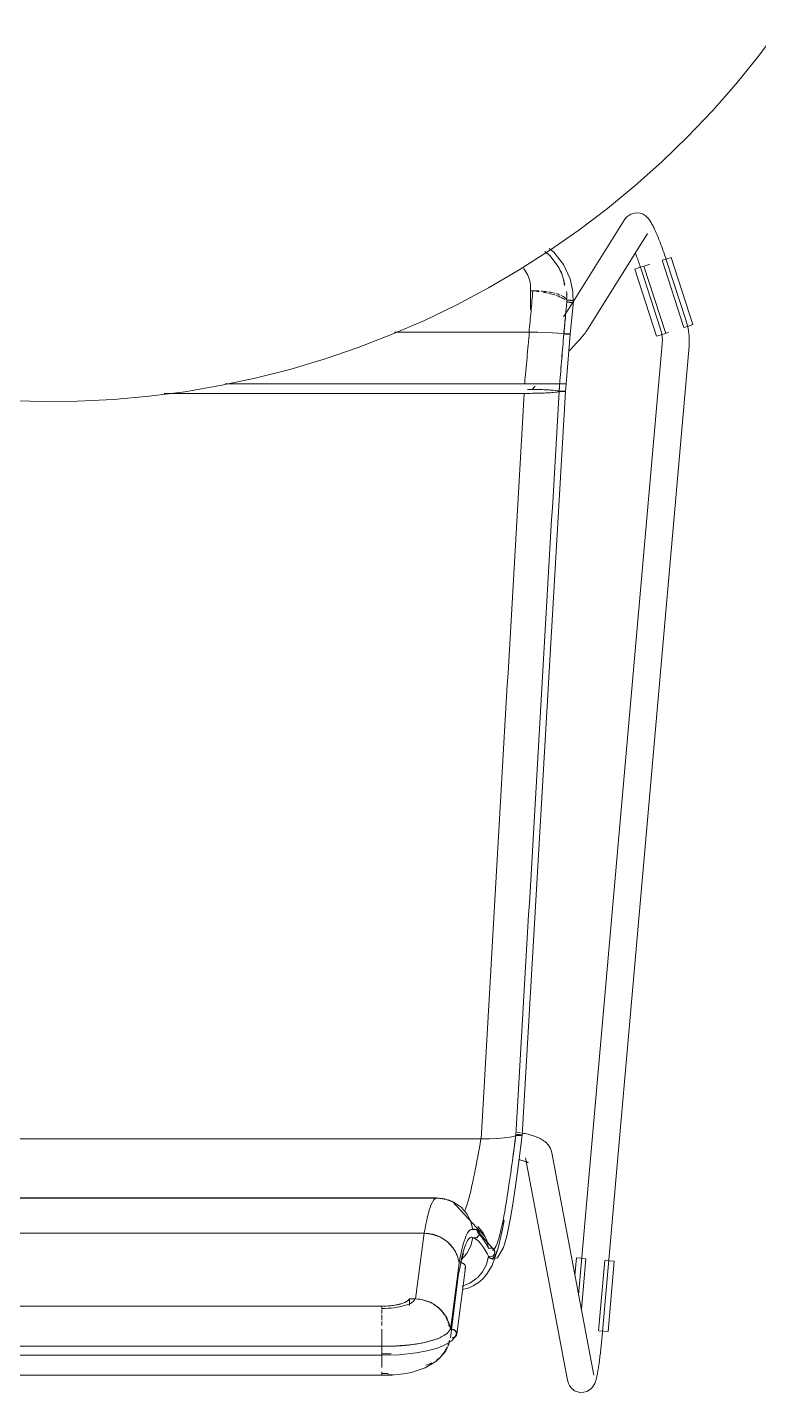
# Model space of a CAD drawing. Header units: millimetres. Extents: x 155927 to 326028, y -36033 to 97293.
# Drawn here: x 209749 to 210075, y 11463 to 12072 of the extents above; entities that cross this region are included whole.
import ezdxf

# ---------------------------------------------------------------- set-up
doc = ezdxf.new("R2010")
doc.units = ezdxf.units.MM
doc.header["$MEASUREMENT"] = 0
doc.layers.add('I-FURN', color=8, linetype='CONTINUOUS', lineweight=9)

msp = doc.modelspace()

# ---------------------------------------------------------------- linework, layer by layer
at = {"layer": 'I-FURN'}
for p, q in [((210074.89, 12059.41), (210084.46, 12072.23)), ((210064.81, 12046.98), (210074.89, 12059.41)), ((210054.24, 12034.97), (210064.81, 12046.98)), ((210043.2, 12023.39), (210054.24, 12034.97)), ((210031.7, 12012.26), (210043.2, 12023.39)), ((210019.77, 12001.61), (210031.7, 12012.26)), ((210007.42, 11991.43), (210019.77, 12001.61)), ((210015.17, 11986.53), (209992.14, 11949.76)), ((209994.68, 11981.76), (210007.42, 11991.43)), ((210016.07, 11987.65), (210015.17, 11986.53)), ((210016.07, 11987.65), (210017.8, 11988.88)), ((210017.8, 11988.88), (210020.03, 11989.46)), ((210020.03, 11989.46), (210022, 11989.29)), ((210022, 11989.29), (210023.38, 11988.77)), ((210023.38, 11988.77), (210024.29, 11988.2)), ((210024.29, 11988.2), (210024.92, 11987.68)), ((210024.92, 11987.68), (210025.39, 11987.22)), ((210025.39, 11987.22), (210025.76, 11986.79)), ((210025.76, 11986.79), (210026.07, 11986.39)), ((210026.07, 11986.39), (210026.35, 11986)), ((210026.35, 11986), (210026.6, 11985.61)), ((209981.56, 11972.6), (209994.68, 11981.76)), ((209998.04, 11936.57), (210025.34, 11980.16)), ((210026.6, 11985.61), (210026.84, 11985.22)), ((210026.84, 11985.22), (210027.08, 11984.82)), ((210027.08, 11984.82), (210027.31, 11984.41)), ((210027.31, 11984.41), (210027.54, 11983.98)), ((210027.54, 11983.98), (210027.77, 11983.54)), ((210027.77, 11983.54), (210028, 11983.09)), ((210028, 11983.09), (210028.23, 11982.61)), ((210028.23, 11982.61), (210028.46, 11982.12)), ((210028.46, 11982.12), (210028.7, 11981.61)), ((210028.7, 11981.61), (210028.93, 11981.08)), ((210028.93, 11981.08), (210029.17, 11980.54)), ((210029.17, 11980.54), (210029.42, 11979.98)), ((210029.42, 11979.98), (210029.66, 11979.4)), ((210029.66, 11979.4), (210029.91, 11978.8)), ((210029.91, 11978.8), (210030.16, 11978.19)), ((210030.16, 11978.19), (210030.41, 11977.57)), ((210030.41, 11977.57), (210030.66, 11976.93)), ((210030.66, 11976.93), (210030.91, 11976.27)), ((210030.91, 11976.27), (210031.17, 11975.61)), ((210031.17, 11975.61), (210031.42, 11974.93)), ((210031.42, 11974.93), (210031.68, 11974.24)), ((210031.68, 11974.24), (210031.93, 11973.54)), ((209968.08, 11963.98), (209981.56, 11972.6)), ((209979.47, 11972.15), (209981.81, 11970.19)), ((209981.49, 11973.5), (209983.55, 11971.86)), ((209981.81, 11970.19), (209985.31, 11965.62)), ((209983.55, 11971.86), (209987.88, 11966.33)), ((210019.98, 11971.27), (210020.21, 11970.65)), ((210020.21, 11970.65), (210020.45, 11970.01)), ((210020.45, 11970.01), (210020.68, 11969.37)), ((210020.68, 11969.37), (210020.92, 11968.71)), ((210020.92, 11968.71), (210021.15, 11968.04)), ((210021.15, 11968.04), (210021.39, 11967.37)), ((210031.81, 11968.26), (210041.5, 11938.25)), ((210031.93, 11973.54), (210032.19, 11972.84)), ((210031.93, 11968.29), (210033.9, 11968.93)), ((210032.19, 11972.84), (210032.44, 11972.12)), ((210032.44, 11972.12), (210032.69, 11971.4)), ((210032.69, 11971.4), (210032.94, 11970.67)), ((210032.94, 11970.67), (210033.19, 11969.94)), ((210033.19, 11969.94), (210033.44, 11969.2)), ((210033.44, 11969.2), (210033.68, 11968.46)), ((210033.68, 11968.46), (210033.83, 11968.01)), ((210042.54, 11941.19), (210033.83, 11968.01)), ((210033.9, 11968.93), (210035.86, 11969.56)), ((210035.86, 11969.56), (210045.54, 11939.55)), ((209954.27, 11955.9), (209968.08, 11963.98)), ((209985.31, 11965.62), (209987.22, 11961.93)), ((209987.88, 11966.33), (209990.79, 11960.01)), ((210019.7, 11964.35), (210021.65, 11964.98)), ((210019.7, 11964.35), (210029.39, 11934.34)), ((210021.39, 11967.37), (210021.62, 11966.69)), ((210021.62, 11966.69), (210021.85, 11966.01)), ((210021.65, 11964.98), (210023.62, 11965.61)), ((210021.85, 11966.01), (210022.08, 11965.32)), ((210022.08, 11965.32), (210022.31, 11964.63)), ((210022.31, 11964.63), (210022.42, 11964.3)), ((210022.42, 11964.3), (210031.13, 11937.49)), ((210033.43, 11935.64), (210023.74, 11965.65)), ((210026.35, 11966.49), (210023.84, 11965.68)), ((209940.15, 11948.39), (209954.27, 11955.9)), ((209973.15, 11946.18), (209973.15, 11955.93)), ((209990.79, 11960.01), (209992, 11954.37)), ((209973.09, 11954.69), (209974.14, 11954.69)), ((209991.91, 11949.39), (209987.87, 11942.95)), ((209990.79, 11935.31), (209992.21, 11949.8)), ((209992, 11954.37), (209992.09, 11948.91)), ((209925.74, 11941.44), (209940.15, 11948.39)), ((209911.06, 11935.07), (209925.74, 11941.44)), ((210031.13, 11937.49), (210031.32, 11936.85)), ((210043.59, 11938.92), (210041.62, 11938.29)), ((210042.56, 11941.15), (210042.54, 11941.19)), ((210042.89, 11940.05), (210042.56, 11941.15)), ((210043.17, 11938.95), (210042.89, 11940.05)), ((210043.41, 11937.83), (210043.17, 11938.95)), ((210043.61, 11936.7), (210043.41, 11937.83)), ((210045.54, 11939.55), (210043.59, 11938.92)), ((209896.14, 11929.3), (209911.06, 11935.07)), ((209972.44, 11936.14), (209912.32, 11936.14)), ((209912.32, 11936.14), (209972.44, 11936.14)), ((209976.2, 11936.11), (209972.44, 11936.14)), ((209972.56, 11936.14), (209976.2, 11936.11)), ((209976.29, 11936.11), (209979.74, 11936.04)), ((209979.73, 11936.04), (209976.3, 11936.11)), ((209982.83, 11935.92), (209979.73, 11936.04)), ((209979.8, 11936.04), (209982.84, 11935.92)), ((209985.31, 11935.77), (209982.83, 11935.92)), ((209982.87, 11935.92), (209985.31, 11935.77)), ((209987.05, 11935.59), (209985.31, 11935.77)), ((209985.33, 11935.77), (209987.05, 11935.59)), ((209987.94, 11935.4), (209987.37, 11935.54)), ((209987.37, 11935.54), (209987.93, 11935.4)), ((209987.93, 11935.4), (209988.4, 11935.41)), ((209988.41, 11935.41), (209987.94, 11935.4)), ((209987.95, 11935.21), (209988.42, 11935.21)), ((209988.42, 11935.21), (209987.95, 11935.21)), ((209988.4, 11935.41), (209988.9, 11935.41)), ((209988.91, 11935.41), (209988.41, 11935.41)), ((209988.9, 11935.41), (209989.39, 11935.41)), ((209989.4, 11935.41), (209988.91, 11935.41)), ((209988.92, 11935.2), (209989.41, 11935.21)), ((209989.41, 11935.21), (209988.92, 11935.2)), ((209988.96, 11913.11), (209990.78, 11935.31)), ((209989.39, 11935.41), (209989.85, 11935.4)), ((209989.85, 11935.4), (209989.4, 11935.41)), ((209989.41, 11935.21), (209989.86, 11935.22)), ((209989.86, 11935.22), (209989.41, 11935.21)), ((209990.23, 11935.38), (209989.85, 11935.4)), ((209989.85, 11935.4), (209990.23, 11935.38)), ((209989.86, 11935.22), (209990.24, 11935.24)), ((209990.24, 11935.24), (209989.86, 11935.22)), ((209990.53, 11935.36), (209990.23, 11935.38)), ((209990.23, 11935.38), (209990.53, 11935.36)), ((209990.24, 11935.24), (209990.54, 11935.26)), ((209990.53, 11935.26), (209990.24, 11935.24)), ((209990.72, 11935.33), (209990.53, 11935.36)), ((209990.72, 11935.28), (209990.53, 11935.26)), ((209990.54, 11935.26), (209990.72, 11935.28)), ((209990.72, 11935.33), (209990.78, 11935.31)), ((209990.79, 11935.31), (209990.72, 11935.33)), ((209990.72, 11935.28), (209990.79, 11935.31)), ((209990.78, 11935.31), (209990.72, 11935.28)), ((209993.57, 11931.3), (209993.2, 11930.9)), ((209993.93, 11931.69), (209993.57, 11931.3)), ((209994.27, 11932.07), (209993.93, 11931.69)), ((209994.6, 11932.44), (209994.27, 11932.07)), ((209994.91, 11932.79), (209994.6, 11932.44)), ((209995.22, 11933.12), (209994.91, 11932.79)), ((209995.5, 11933.45), (209995.22, 11933.12)), ((209995.78, 11933.75), (209995.5, 11933.45)), ((209996.03, 11934.05), (209995.78, 11933.75)), ((209996.28, 11934.33), (209996.03, 11934.05)), ((209996.51, 11934.6), (209996.28, 11934.33)), ((209996.72, 11934.85), (209996.51, 11934.6)), ((209996.92, 11935.09), (209996.72, 11934.85)), ((209997.11, 11935.32), (209996.92, 11935.09)), ((209997.29, 11935.54), (209997.11, 11935.32)), ((209997.47, 11935.76), (209997.29, 11935.54)), ((209997.64, 11935.99), (209997.47, 11935.76)), ((209997.82, 11936.25), (209997.64, 11935.99)), ((209998.04, 11936.57), (209997.82, 11936.25)), ((210031.34, 11934.97), (210029.39, 11934.34)), ((210031.32, 11936.85), (210031.49, 11936.21)), ((210033.31, 11935.61), (210031.34, 11934.97)), ((210031.49, 11936.21), (210031.63, 11935.56)), ((210031.63, 11935.56), (210031.74, 11934.91)), ((210031.74, 11934.91), (210031.83, 11934.26)), ((210031.83, 11934.26), (210031.9, 11933.6)), ((210031.92, 11931.61), (210031.88, 11930.95)), ((210031.9, 11933.6), (210031.93, 11932.94)), ((210031.94, 11932.27), (210031.92, 11931.61)), ((210031.93, 11932.94), (210031.94, 11932.27)), ((210034.69, 11936.05), (210033.53, 11935.68)), ((210043.76, 11935.57), (210043.61, 11936.7)), ((210043.87, 11934.43), (210043.76, 11935.57)), ((210043.93, 11933.29), (210043.87, 11934.43)), ((210043.91, 11931.01), (210043.94, 11932.15)), ((210043.94, 11932.15), (210043.93, 11933.29)), ((209881, 11924.13), (209896.14, 11929.3)), ((209990.76, 11928.27), (209990.32, 11927.8)), ((209991.19, 11928.73), (209990.76, 11928.27)), ((209991.61, 11929.18), (209991.19, 11928.73)), ((209992.03, 11929.63), (209991.61, 11929.18)), ((209992.43, 11930.06), (209992.03, 11929.63)), ((209992.82, 11930.49), (209992.43, 11930.06)), ((209993.2, 11930.9), (209992.82, 11930.49)), ((210031.88, 11930.92), (209994.58, 11506.42)), ((210004.88, 11486.55), (210043.83, 11929.87)), ((210031.88, 11930.95), (210031.88, 11930.92)), ((210043.83, 11929.87), (210043.91, 11931.01)), ((209850.16, 11915.62), (209865.67, 11919.56)), ((209865.67, 11919.56), (209881, 11924.13)), ((209834.51, 11912.3), (209850.16, 11915.62)), ((209836.76, 11913.17), (209970.5, 11913.17)), ((209970.5, 11913.17), (209836.76, 11913.17)), ((209970.5, 11913.17), (209974.28, 11913.17)), ((209974.28, 11913.17), (209970.5, 11913.17)), ((209974.29, 11913.04), (209970.51, 11913.04)), ((209970.51, 11913.04), (209974.29, 11913.04)), ((209974.28, 11913.17), (209977.85, 11913.16)), ((209977.85, 11913.16), (209974.28, 11913.17)), ((209980.97, 11913.06), (209977.84, 11913.05)), ((209977.85, 11913.16), (209980.98, 11913.15)), ((209980.98, 11913.15), (209977.85, 11913.16)), ((209977.85, 11913.05), (209980.97, 11913.06)), ((209983.46, 11913.07), (209980.97, 11913.06)), ((209980.97, 11913.06), (209983.47, 11913.07)), ((209983.49, 11913.14), (209980.98, 11913.15)), ((209980.99, 11913.15), (209983.48, 11913.14)), ((209985.22, 11913.08), (209983.46, 11913.07)), ((209983.47, 11913.07), (209985.22, 11913.08)), ((209983.49, 11913.14), (209985.23, 11913.13)), ((209985.24, 11913.13), (209983.49, 11913.14)), ((209985.23, 11913.13), (209986.12, 11913.11)), ((209986.12, 11913.11), (209985.24, 11913.13)), ((209986.58, 11913.1), (209986.11, 11913.1)), ((209986.12, 11913.11), (209986.59, 11913.11)), ((209986.59, 11913.11), (209986.12, 11913.11)), ((209986.12, 11913.1), (209986.59, 11913.1)), ((209987.08, 11913.1), (209986.58, 11913.1)), ((209986.59, 11913.11), (209987.09, 11913.11)), ((209987.09, 11913.11), (209986.59, 11913.11)), ((209986.59, 11913.1), (209987.08, 11913.1)), ((209987.57, 11913.1), (209987.08, 11913.1)), ((209987.08, 11913.1), (209987.57, 11913.1)), ((209987.09, 11913.11), (209987.58, 11913.11)), ((209987.58, 11913.11), (209987.09, 11913.11)), ((209988.02, 11913.1), (209987.57, 11913.1)), ((209987.57, 11913.1), (209988.03, 11913.1)), ((209987.58, 11913.11), (209988.03, 11913.11)), ((209988.03, 11913.11), (209987.58, 11913.11)), ((209988.41, 11913.1), (209988.02, 11913.1)), ((209988.03, 11913.11), (209988.41, 11913.11)), ((209988.41, 11913.11), (209988.03, 11913.11)), ((209988.03, 11913.1), (209988.41, 11913.1)), ((209988.41, 11913.11), (209988.7, 11913.11)), ((209988.71, 11913.11), (209988.41, 11913.11)), ((209988.96, 11913.11), (209988.69, 11909.75)), ((209988.89, 11913.11), (209988.96, 11913.11)), ((209988.96, 11913.11), (209988.89, 11913.1)), ((209988.89, 11913.1), (209988.96, 11913.11)), ((209988.96, 11913.11), (209988.89, 11913.11)), ((209786.94, 11906.11), (209802.87, 11907.54)), ((209802.87, 11907.54), (209818.74, 11909.6)), ((209809.66, 11908.85), (209970.23, 11908.85)), ((209970.23, 11908.85), (209809.66, 11908.85)), ((209818.74, 11909.6), (209834.51, 11912.3)), ((209969.4, 11577.84), (209988.68, 11909.75)), ((209970.23, 11908.85), (209974.02, 11908.88)), ((209974.02, 11910.61), (209971.77, 11910.64)), ((209973.72, 11910.49), (209975.19, 11912.02)), ((209977.57, 11910.54), (209974.02, 11910.61)), ((209974.02, 11908.88), (209977.58, 11908.96)), ((209980.69, 11910.41), (209977.57, 11910.54)), ((209977.58, 11908.96), (209980.71, 11909.08)), ((209983.19, 11910.25), (209980.69, 11910.41)), ((209980.71, 11909.08), (209983.21, 11909.24)), ((209984.94, 11910.06), (209983.19, 11910.25)), ((209983.21, 11909.24), (209984.96, 11909.44)), ((209985.84, 11909.85), (209984.94, 11910.06)), ((209984.96, 11909.44), (209985.85, 11909.65)), ((209986.31, 11909.86), (209985.84, 11909.85)), ((209985.85, 11909.65), (209986.32, 11909.64)), ((209986.81, 11909.86), (209986.31, 11909.86)), ((209986.32, 11909.64), (209986.82, 11909.64)), ((209987.3, 11909.85), (209986.81, 11909.86)), ((209986.82, 11909.64), (209987.31, 11909.64)), ((209987.75, 11909.84), (209987.3, 11909.85)), ((209987.31, 11909.64), (209987.76, 11909.65)), ((209988.13, 11909.82), (209987.75, 11909.84)), ((209987.76, 11909.65), (209988.14, 11909.67)), ((209988.43, 11909.8), (209988.13, 11909.82)), ((209988.14, 11909.67), (209988.43, 11909.69)), ((209988.62, 11909.78), (209988.43, 11909.8)), ((209988.43, 11909.69), (209988.62, 11909.72)), ((209988.68, 11909.75), (209988.62, 11909.78)), ((209988.62, 11909.72), (209988.68, 11909.75)), ((209738.97, 11905.67), (209754.96, 11905.18)), ((209754.96, 11905.18), (209770.96, 11905.33)), ((209770.96, 11905.33), (209786.94, 11906.11)), ((209967.54, 11578.05), (209967.04, 11578.05)), ((209967.04, 11578.05), (209967.54, 11578.05)), ((209967.87, 11578.97), (209967.15, 11579.07)), ((209968.03, 11578.04), (209967.54, 11578.05)), ((209967.54, 11578.05), (209968.03, 11578.04)), ((209969.39, 11577.84), (209967.84, 11565.98)), ((209968.59, 11578.86), (209967.87, 11578.97)), ((209968.48, 11578.02), (209968.03, 11578.04)), ((209968.03, 11578.04), (209968.48, 11578.02)), ((209968.44, 11577.66), (209968.83, 11577.69)), ((209968.83, 11577.69), (209968.45, 11577.66)), ((209968.86, 11577.99), (209968.48, 11578.02)), ((209968.48, 11578.02), (209968.86, 11577.99)), ((209968.83, 11577.69), (209969.13, 11577.73)), ((209969.13, 11577.73), (209968.83, 11577.69)), ((209969.15, 11577.94), (209968.86, 11577.99)), ((209968.86, 11577.99), (209969.15, 11577.94)), ((209969.13, 11577.73), (209969.32, 11577.78)), ((209969.33, 11577.78), (209969.13, 11577.73)), ((209969.33, 11577.89), (209969.15, 11577.94)), ((209969.15, 11577.94), (209969.34, 11577.89)), ((209969.99, 11578.62), (209969.29, 11578.75)), ((209969.32, 11577.78), (209969.39, 11577.84)), ((209969.39, 11577.84), (209969.33, 11577.89)), ((209969.4, 11577.84), (209969.33, 11577.78)), ((209969.34, 11577.89), (209969.4, 11577.84)), ((209970.67, 11578.49), (209969.99, 11578.62)), ((209971.33, 11578.34), (209970.67, 11578.49)), ((209971.99, 11578.19), (209971.33, 11578.34)), ((209972.63, 11578.03), (209971.99, 11578.19)), ((209973.26, 11577.86), (209972.63, 11578.03)), ((209973.88, 11577.67), (209973.26, 11577.86)), ((209974.48, 11577.48), (209973.88, 11577.67)), ((209567.58, 11576.12), (209950.98, 11576.12)), ((209951.06, 11576.12), (209567.58, 11576.12)), ((209950.98, 11576.12), (209954.75, 11576.18)), ((209954.75, 11576.18), (209951.06, 11576.12)), ((209954.75, 11576.18), (209958.28, 11576.33)), ((209958.29, 11576.33), (209954.81, 11576.18)), ((209958.28, 11576.33), (209961.39, 11576.57)), ((209961.39, 11576.57), (209958.33, 11576.33)), ((209961.39, 11576.57), (209963.88, 11576.88)), ((209963.88, 11576.88), (209961.42, 11576.57)), ((209963.88, 11576.88), (209965.63, 11577.25)), ((209965.63, 11577.25), (209963.89, 11576.88)), ((209966.53, 11577.65), (209965.63, 11577.25)), ((209965.63, 11577.25), (209966.53, 11577.65)), ((209966.53, 11577.65), (209967, 11577.63)), ((209967, 11577.63), (209966.53, 11577.65)), ((209967, 11577.63), (209967.5, 11577.63)), ((209967.5, 11577.63), (209967, 11577.63)), ((209967.5, 11577.63), (209967.99, 11577.64)), ((209967.99, 11577.64), (209967.5, 11577.63)), ((209967.99, 11577.64), (209968.44, 11577.66)), ((209968.45, 11577.66), (209967.99, 11577.64)), ((209975.08, 11577.27), (209974.48, 11577.48)), ((209975.66, 11577.05), (209975.08, 11577.27)), ((209976.23, 11576.82), (209975.66, 11577.05)), ((209976.79, 11576.57), (209976.23, 11576.82)), ((209977.34, 11576.29), (209976.79, 11576.57)), ((209977.88, 11576), (209977.34, 11576.29)), ((209978.42, 11575.68), (209977.88, 11576)), ((209978.95, 11575.32), (209978.42, 11575.68)), ((209979.48, 11574.92), (209978.95, 11575.32)), ((209980.01, 11574.47), (209979.48, 11574.92)), ((209980.54, 11573.95), (209980.01, 11574.47)), ((209981.05, 11573.35), (209980.54, 11573.95)), ((209981.53, 11572.66), (209981.05, 11573.35)), ((209981.97, 11571.87), (209981.53, 11572.66)), ((209982.33, 11570.98), (209981.97, 11571.87)), ((209967.84, 11565.98), (209966.49, 11556.05)), ((209968.25, 11566.73), (209967.76, 11566.83)), ((209968.72, 11566.63), (209968.25, 11566.73)), ((209969.16, 11566.53), (209968.72, 11566.63)), ((209969.59, 11566.42), (209969.16, 11566.53)), ((209969.98, 11566.31), (209969.59, 11566.42)), ((209970.35, 11566.21), (209969.98, 11566.31)), ((209970.68, 11566.1), (209970.35, 11566.21)), ((209970.99, 11565.99), (209970.68, 11566.1)), ((209970.8, 11567.76), (209989.61, 11468.47)), ((209971.25, 11565.89), (209970.99, 11565.99)), ((209971.49, 11565.8), (209971.25, 11565.89)), ((209971.68, 11565.71), (209971.49, 11565.8)), ((209971.83, 11565.63), (209971.68, 11565.71)), ((209971.92, 11565.59), (209971.83, 11565.63)), ((209971.99, 11565.54), (209971.92, 11565.59)), ((209972.02, 11565.53), (209971.99, 11565.54)), ((209982.59, 11569.99), (209982.33, 11570.98)), ((210001.4, 11470.7), (209982.59, 11569.99)), ((209966.49, 11556.05), (209965.3, 11548.03)), ((209586.89, 11549.62), (209931.67, 11549.62)), ((209931.67, 11549.62), (209586.89, 11549.62)), ((209931.13, 11549.77), (209626.33, 11549.77)), ((209934.88, 11549.33), (209931.13, 11549.77)), ((209931.67, 11549.62), (209935.46, 11549.14)), ((209935.46, 11549.15), (209931.67, 11549.62)), ((209939.35, 11547.6), (209934.88, 11549.33)), ((209939.03, 11547.78), (209935.46, 11549.15)), ((209935.46, 11549.14), (209939.03, 11547.77)), ((209938.25, 11548.2), (209936.32, 11548.9)), ((209952.85, 11532.5), (209938.25, 11548.2)), ((209942.17, 11545.61), (209939.03, 11547.78)), ((209939.03, 11547.77), (209942.17, 11545.6)), ((209965.3, 11548.03), (209964.27, 11541.72)), ((209944.68, 11542.74), (209942.17, 11545.61)), ((209942.17, 11545.6), (209944.67, 11542.73)), ((209944.67, 11542.73), (209946.43, 11539.34)), ((209946.43, 11539.34), (209944.68, 11542.74)), ((209964.27, 11541.72), (209962.47, 11532.7)), ((209949.14, 11535.6), (209946.26, 11535.64)), ((209947.32, 11535.63), (209946.43, 11539.34)), ((209947.32, 11535.63), (209947.79, 11535.79)), ((209947.79, 11535.79), (209947.32, 11535.63)), ((209947.79, 11535.79), (209948.29, 11535.83)), ((209948.29, 11535.83), (209947.79, 11535.79)), ((209948.29, 11535.83), (209948.78, 11535.74)), ((209948.78, 11535.75), (209948.29, 11535.83)), ((209949.23, 11535.54), (209948.78, 11535.75)), ((209948.78, 11535.74), (209949.23, 11535.54)), ((209956.96, 11526.31), (209948.84, 11535.73)), ((209949.23, 11535.54), (209949.61, 11535.23)), ((209949.62, 11535.23), (209949.23, 11535.54)), ((209949.51, 11537.01), (209951.9, 11534.17)), ((209951.91, 11534.18), (209949.51, 11537.01)), ((209949.61, 11535.23), (209949.91, 11534.83)), ((209949.91, 11534.83), (209949.62, 11535.23)), ((209958.66, 11527.34), (209960.55, 11535.86)), ((209960.55, 11535.86), (209961.29, 11539.92)), ((209592.92, 11534.02), (209925.64, 11534.02)), ((209925.64, 11534.02), (209592.92, 11534.02)), ((209925.64, 11534.02), (209921.78, 11504.74)), ((209929.41, 11533.54), (209925.64, 11534.02)), ((209932.95, 11532.23), (209929.41, 11533.54)), ((209936.07, 11530.15), (209932.95, 11532.23)), ((209938.55, 11527.41), (209936.07, 11530.15)), ((209946.43, 11528.41), (209947.32, 11532.12)), ((209947.79, 11531.96), (209947.32, 11532.12)), ((209947.32, 11532.12), (209947.79, 11531.96)), ((209948, 11531.84), (209947.57, 11532.02)), ((209948.29, 11531.92), (209947.79, 11531.96)), ((209947.79, 11531.96), (209948.29, 11531.92)), ((209948.78, 11532.01), (209948.29, 11531.92)), ((209948.29, 11531.92), (209948.78, 11532)), ((209949.23, 11532.21), (209948.78, 11532.01)), ((209948.78, 11532), (209949.23, 11532.2)), ((209949.61, 11532.52), (209949.23, 11532.21)), ((209949.23, 11532.2), (209949.62, 11532.52)), ((209949.91, 11532.92), (209949.61, 11532.52)), ((209949.62, 11532.52), (209949.91, 11532.92)), ((209949.91, 11534.83), (209950.1, 11534.36)), ((209950.1, 11534.37), (209949.91, 11534.83)), ((209950.1, 11533.38), (209949.91, 11532.92)), ((209949.91, 11532.92), (209950.1, 11533.38)), ((209950.17, 11533.87), (209950.1, 11534.37)), ((209950.1, 11534.36), (209950.16, 11533.87)), ((209950.16, 11533.87), (209950.1, 11533.38)), ((209950.1, 11533.38), (209950.17, 11533.87)), ((209951.9, 11534.17), (209953.54, 11530.85)), ((209953.55, 11530.85), (209951.91, 11534.18)), ((209953.54, 11530.85), (209954.33, 11527.24)), ((209954.33, 11527.24), (209953.55, 11530.85)), ((209962.47, 11532.7), (209961.06, 11527.7)), ((209942.17, 11522.14), (209944.68, 11525.01)), ((209943.17, 11525.04), (209942.41, 11522.61)), ((209944.68, 11525.01), (209946.43, 11528.41)), ((209953.38, 11520.12), (209954.28, 11523.75)), ((209954.28, 11523.75), (209954.13, 11522.8)), ((209954.75, 11523.59), (209954.28, 11523.75)), ((209954.28, 11523.75), (209954.75, 11523.59)), ((209954.33, 11527.24), (209954.81, 11527.39)), ((209954.81, 11527.39), (209954.33, 11527.24)), ((209955.25, 11523.55), (209954.75, 11523.59)), ((209954.75, 11523.59), (209955.25, 11523.54)), ((209954.81, 11527.39), (209955.31, 11527.42)), ((209955.31, 11527.42), (209954.81, 11527.39)), ((209955.74, 11523.62), (209955.25, 11523.55)), ((209955.25, 11523.54), (209955.75, 11523.62)), ((209955.31, 11527.42), (209955.8, 11527.33)), ((209955.8, 11527.33), (209955.31, 11527.42)), ((209956.2, 11523.82), (209955.74, 11523.62)), ((209955.75, 11523.62), (209956.2, 11523.81)), ((209955.8, 11527.33), (209956.25, 11527.12)), ((209956.25, 11527.12), (209955.8, 11527.33)), ((209955.99, 11519.71), (209958.66, 11527.34)), ((209958.29, 11523.07), (209956.1, 11522.53)), ((209956.59, 11524.12), (209956.2, 11523.82)), ((209956.2, 11523.81), (209956.59, 11524.12)), ((209956.25, 11527.12), (209956.62, 11526.8)), ((209956.63, 11526.8), (209956.25, 11527.12)), ((209956.89, 11524.52), (209956.59, 11524.12)), ((209956.59, 11524.12), (209956.89, 11524.52)), ((209956.62, 11526.8), (209956.91, 11526.4)), ((209956.92, 11526.4), (209956.63, 11526.8)), ((209956.81, 11526.58), (209956.93, 11526.37)), ((209957.08, 11524.97), (209956.89, 11524.52)), ((209956.89, 11524.52), (209957.09, 11524.97)), ((209956.91, 11526.4), (209957.1, 11525.94)), ((209957.1, 11525.94), (209956.92, 11526.4)), ((209957.15, 11525.45), (209957.08, 11524.97)), ((209957.09, 11524.97), (209957.16, 11525.45)), ((209957.1, 11525.94), (209957.15, 11525.45)), ((209957.16, 11525.45), (209957.1, 11525.94)), ((209961.06, 11527.7), (209958.29, 11523.07)), ((209993.55, 11523.05), (209992.85, 11515.16)), ((209993.55, 11523.05), (209995.59, 11522.87)), ((209995.59, 11522.87), (209997.65, 11522.69)), ((209941.16, 11517.1), (209937.32, 11487.4)), ((209941.18, 11520.64), (209937.34, 11490.94)), ((209944.01, 11518.74), (209940.16, 11488.96)), ((209942.41, 11522.61), (209941.04, 11516.32)), ((209942.15, 11520.84), (209941.65, 11520.8)), ((209942.64, 11520.76), (209942.15, 11520.84)), ((209943.09, 11520.57), (209942.64, 11520.76)), ((209943.48, 11520.26), (209943.09, 11520.57)), ((209943.77, 11519.88), (209943.48, 11520.26)), ((209943.96, 11519.44), (209943.77, 11519.88)), ((209943.77, 11518.06), (209943.96, 11518.5)), ((209944.03, 11518.97), (209943.96, 11519.44)), ((209943.96, 11518.5), (209944.03, 11518.97)), ((209949.4, 11514.2), (209951.64, 11516.8)), ((209951.64, 11516.8), (209953.38, 11520.12)), ((209953.49, 11515.6), (209955.99, 11519.71)), ((209956.1, 11522.53), (209955.19, 11522.83)), ((209995.79, 11500.08), (209997.78, 11522.68)), ((210006.22, 11521.94), (210003.46, 11490.53)), ((210006.35, 11521.93), (210008.41, 11521.75)), ((210010.46, 11521.57), (210007.7, 11490.16)), ((210008.41, 11521.75), (210010.46, 11521.57)), ((209942.56, 11510.4), (209946.07, 11511.8)), ((209946.07, 11511.8), (209949.16, 11513.98)), ((209947.57, 11510.57), (209949.77, 11511.95)), ((209949.77, 11511.95), (209951.75, 11513.63)), ((209951.75, 11513.63), (209953.49, 11515.6)), ((209919.06, 11504.81), (209918.42, 11503.95)), ((209919.06, 11501.8), (209919.06, 11504.81)), ((209921.78, 11504.74), (209919.06, 11504.81)), ((209942.7, 11508.89), (209945.21, 11509.55)), ((209945.21, 11509.55), (209947.57, 11510.57)), ((209906.71, 11501.55), (209611.85, 11501.55)), ((209611.85, 11501.49), (209906.71, 11501.49)), ((209909.74, 11501.66), (209906.71, 11501.55)), ((209906.71, 11499.97), (209906.71, 11498.23)), ((209912.59, 11501.98), (209909.74, 11501.66)), ((209915.09, 11502.49), (209912.59, 11501.98)), ((209917.07, 11503.16), (209915.09, 11502.49)), ((209918.42, 11503.95), (209917.07, 11503.16)), ((209906.71, 11497.64), (209906.71, 11495.18)), ((209906.71, 11494.66), (209906.71, 11492.82)), ((209938.09, 11493.37), (209937.47, 11488.59)), ((209906.71, 11491.19), (209906.71, 11487.63)), ((209906.71, 11483.62), (209906.71, 11487.44)), ((209906.71, 11487.44), (209906.71, 11483.62)), ((209928.04, 11485.85), (209930.86, 11486.73)), ((209930.86, 11486.73), (209931.38, 11486.92)), ((209939.8, 11488.46), (209937.91, 11486.08)), ((210005.65, 11490.34), (210003.59, 11490.52)), ((210004.8, 11485.64), (210004.87, 11486.39)), ((210004.87, 11486.39), (210004.88, 11486.55)), ((210007.7, 11490.16), (210005.65, 11490.34)), ((209906.71, 11483.65), (209611.85, 11483.65)), ((209906.71, 11483.65), (209913.12, 11483.74)), ((209906.71, 11483.65), (209906.71, 11479.69)), ((209906.71, 11483.54), (209906.71, 11483.65)), ((209906.71, 11483.32), (209906.71, 11483.54)), ((209906.71, 11482.99), (209906.71, 11483.32)), ((209906.71, 11482.57), (209906.71, 11482.99)), ((209906.71, 11482.1), (209906.71, 11482.57)), ((209906.71, 11481.6), (209906.71, 11482.1)), ((209906.71, 11481.1), (209906.71, 11481.6)), ((209906.71, 11480.65), (209906.71, 11481.1)), ((209906.71, 11480.26), (209906.71, 11480.65)), ((209906.71, 11479.96), (209906.71, 11480.26)), ((209913.12, 11483.74), (209919.1, 11484.22)), ((209922.15, 11480.64), (209914.27, 11479.84)), ((209919.1, 11484.22), (209924.54, 11485.05)), ((209926.87, 11481.5), (209922.15, 11480.64)), ((209924.54, 11485.05), (209928.04, 11485.85)), ((209930.91, 11482.58), (209926.87, 11481.5)), ((209934.08, 11483.78), (209930.91, 11482.58)), ((209934.44, 11480.7), (209932.77, 11478.63)), ((209937.91, 11486.08), (209934.08, 11483.78)), ((209935.78, 11482.97), (209934.44, 11480.7)), ((210004.19, 11479.77), (210004.27, 11480.48)), ((210004.27, 11480.48), (210004.35, 11481.2)), ((210004.35, 11481.2), (210004.43, 11481.93)), ((210004.43, 11481.93), (210004.51, 11482.66)), ((210004.51, 11482.66), (210004.58, 11483.4)), ((210004.58, 11483.4), (210004.66, 11484.14)), ((210004.66, 11484.14), (210004.73, 11484.89)), ((210004.73, 11484.89), (210004.8, 11485.64)), ((209611.85, 11479.69), (209906.71, 11479.69)), ((209906.71, 11479.76), (209906.71, 11479.96)), ((209906.71, 11476.91), (209906.71, 11479.93)), ((209906.71, 11479.93), (209906.71, 11476.92)), ((209914.27, 11479.84), (209906.71, 11479.69)), ((209906.71, 11479.69), (209906.71, 11479.76)), ((209906.71, 11476.75), (209906.71, 11474.17)), ((209930.8, 11476.8), (209926.08, 11473.93)), ((209932.77, 11478.63), (209930.8, 11476.8)), ((210003.39, 11473.95), (210003.48, 11474.54)), ((210003.48, 11474.54), (210003.57, 11475.14)), ((210003.57, 11475.14), (210003.66, 11475.76)), ((210003.66, 11475.76), (210003.75, 11476.4)), ((210003.75, 11476.4), (210003.84, 11477.05)), ((210003.84, 11477.05), (210003.93, 11477.71)), ((210003.93, 11477.71), (210004.02, 11478.39)), ((210004.02, 11478.39), (210004.1, 11479.07)), ((210004.1, 11479.07), (210004.19, 11479.77)), ((209611.85, 11470.65), (209906.71, 11470.65)), ((209906.71, 11472.14), (209906.71, 11470.67)), ((209906.71, 11470.65), (209906.71, 11470.82)), ((209911.22, 11470.73), (209906.71, 11470.65)), ((209916.43, 11471.25), (209911.22, 11470.73)), ((209919.93, 11471.9), (209916.43, 11471.25)), ((209926.08, 11473.93), (209919.93, 11471.9)), ((209989.7, 11468.05), (209989.61, 11468.47)), ((209989.84, 11467.53), (209989.7, 11468.05)), ((210002.08, 11467.88), (210002.2, 11468.27)), ((210002.2, 11468.27), (210002.32, 11468.67)), ((210002.32, 11468.67), (210002.43, 11469.07)), ((210002.43, 11469.07), (210002.53, 11469.48)), ((210002.53, 11469.48), (210002.63, 11469.91)), ((210002.63, 11469.91), (210002.73, 11470.35)), ((210002.73, 11470.35), (210002.83, 11470.81)), ((210002.83, 11470.81), (210002.92, 11471.29)), ((210002.92, 11471.29), (210003.02, 11471.79)), ((210003.02, 11471.79), (210003.11, 11472.3)), ((210003.11, 11472.3), (210003.2, 11472.83)), ((210003.2, 11472.83), (210003.3, 11473.39)), ((210003.3, 11473.39), (210003.39, 11473.95)), ((209990.05, 11466.91), (209989.84, 11467.53)), ((209990.42, 11466.11), (209990.05, 11466.91)), ((209991.17, 11465.03), (209990.42, 11466.11)), ((209992.75, 11463.71), (209991.17, 11465.03)), ((209992.75, 11463.71), (209995.5, 11462.87)), ((209995.5, 11462.87), (209998.26, 11463.36)), ((209998.26, 11463.36), (209999.91, 11464.4)), ((209999.91, 11464.4), (210000.77, 11465.31)), ((210000.77, 11465.31), (210001.25, 11466.01)), ((210001.25, 11466.01), (210001.55, 11466.57)), ((210001.55, 11466.57), (210001.77, 11467.05)), ((210001.77, 11467.05), (210001.94, 11467.47)), ((210001.94, 11467.47), (210002.08, 11467.88))]:
    msp.add_line(p, q, dxfattribs=at)
for centre, major_axis, ratio, start_param, end_param in [((209925.51, 11518.95), (15.78, 0), 0.955139, 0.595876, 1.562553), ((209925.51, 11518.95), (15.78, 0), 0.955139, 0.354206, 0.595753), ((209925.51, 11518.95), (15.78, 0), 0.955139, 0.112537, 0.354036), ((209942.06, 11518.97), (1.96, 0), 0.955139, 5.775592, 8.064923), ((209906.71, 11486.4), (0, 15.75), 0.000004, 5.8107, 5.99294), ((209906.71, 11474.93), (12.4, 0), 0.287441, 4.712389, 4.950404)]:
    msp.add_ellipse(centre, major_axis=major_axis, ratio=ratio, start_param=start_param, end_param=end_param, dxfattribs=at)
for points, knots in [([(209969.98, 11964.58), (209970.75, 11963.68), (209972.68, 11960.68), (209973.31, 11957.08), (209973.09, 11954.69)], [0.5, 0.5, 0.5, 0.5, 0.6666667, 1, 1, 1, 1]), ([(209985.31, 11965.6), (209985.82, 11964.78), (209987.4, 11962.05), (209988, 11959.07), (209988.28, 11956.97)], [-0.4024189, -0.4024189, -0.4024189, -0.4024189, -0.3333333, -0.1789981, -0.1789981, -0.1789981, -0.1789981]), ([(209988.36, 11950.71), (209987.9, 11951.07), (209986.78, 11951.75), (209985.16, 11952.35), (209984.34, 11952.61)], [-0.8333333, -0.8333333, -0.8333333, -0.8333333, -0.6666667, -0.5255973, -0.5255973, -0.5255973, -0.5255973]), ([(209989.37, 11950.36), (209989.52, 11950.38), (209989.8, 11950.41), (209990.23, 11950.42), (209990.6, 11950.41), (209990.89, 11950.39), (209991.16, 11950.36), (209991.41, 11950.31), (209991.64, 11950.24), (209991.83, 11950.18), (209992.03, 11950.08), (209992.13, 11949.99), (209992.16, 11949.95)], [0, 0, 0, 0, 0.0555556, 0.1111111, 0.1666667, 0.1944444, 0.2222222, 0.2777778, 0.3055556, 0.3333333, 0.3888889, 0.4444444, 0.4444444, 0.4444444, 0.4444444]), ([(209985.85, 11909.65), (209985.57, 11909.5), (209984.19, 11909.29), (209980.83, 11909.07), (209977.66, 11908.95), (209974.06, 11908.87), (209971.51, 11908.85), (209970.23, 11908.85)], [-1, -1, -1, -1, -0.666667, -0.5, -0.333333, -0.166667, 0, 0, 0, 0]), ([(209971.77, 11910.64), (209973.8, 11910.62), (209977.02, 11910.57), (209980.81, 11910.42), (209984.16, 11910.2), (209985.55, 11909.99), (209985.84, 11909.85)], [-0.9335619, -0.9335619, -0.9335619, -0.9335619, -0.6666667, -0.5, -0.3333333, 0, 0, 0, 0]), ([(209988.69, 11909.75), (209988.69, 11909.73), (209988.55, 11909.7), (209988.16, 11909.67), (209987.77, 11909.65), (209987.32, 11909.64), (209986.82, 11909.64), (209986.32, 11909.64), (209986, 11909.64), (209985.85, 11909.65)], [-0.498493, -0.498493, -0.498493, -0.498493, -0.375, -0.3125, -0.25, -0.1875, -0.125, -0.0625, 0, 0, 0, 0]), ([(209950.98, 11576.12), (209950.01, 11570.73), (209948.06, 11559.95), (209945.63, 11549.24), (209944.17, 11545), (209943.68, 11543.85)], [0, 0, 0, 0, 0.25, 0.5, 0.625, 0.625, 0.625, 0.625]), ([(209956.16, 11526.36), (209956.57, 11526.55), (209957.99, 11528.15), (209960.43, 11536.45), (209963.48, 11554.89), (209965.51, 11570.1), (209966.53, 11577.65)], [0.1500588, 0.1500588, 0.1500588, 0.1500588, 0.25, 0.5, 0.75, 1, 1, 1, 1]), ([(209931.13, 11549.77), (209930.31, 11549.77), (209928.47, 11547.39), (209926.64, 11539.75), (209925.64, 11534.02)], [0.0892846, 0.0892846, 0.0892846, 0.0892846, 0.5, 1, 1, 1, 1]), ([(209941.88, 11520.74), (209942.67, 11524.45), (209944.48, 11530.94), (209946.3, 11532.67), (209947.32, 11532.12)], [0.1122148, 0.1122148, 0.1122148, 0.1122148, 0.5, 1, 1, 1, 1]), ([(209948, 11531.84), (209948.94, 11531.37), (209951.03, 11529.58), (209953.12, 11526.15), (209954.28, 11523.75)], [0.0974621, 0.0974621, 0.0974621, 0.0974621, 0.5, 1, 1, 1, 1]), ([(209949.45, 11534.37), (209949.91, 11533.97), (209951.54, 11532.3), (209953.16, 11529.65), (209954.33, 11527.24)], [0.303693, 0.303693, 0.303693, 0.303693, 0.5, 1, 1, 1, 1]), ([(209954.28, 11523.75), (209955.31, 11522.2), (209956.59, 11522.43), (209957.87, 11525.45), (209958.13, 11526.17)], [0, 0, 0, 0, 0.25, 0.3133981, 0.3133981, 0.3133981, 0.3133981]), ([(209925.31, 11504.19), (209926.54, 11503.87), (209930.06, 11502.44), (209933.37, 11499.97), (209934.5, 11497.82)], [-0.8333333, -0.8333333, -0.8333333, -0.8333333, -0.6666667, -0.3333333, -0.3333333, -0.3333333, -0.3333333]), ([(209931.06, 11477.27), (209931.46, 11477.55), (209932.83, 11478.58), (209934.83, 11480.75), (209936.44, 11483.6), (209936.91, 11485.54), (209937.08, 11486.31)], [0.434972, 0.434972, 0.434972, 0.434972, 0.5, 0.6666667, 0.8333333, 0.9407177, 0.9407177, 0.9407177, 0.9407177]), ([(209938.19, 11487.36), (209938.34, 11487.35), (209938.56, 11487.37), (209938.85, 11487.44), (209939.12, 11487.54), (209939.43, 11487.72), (209939.75, 11488.01), (209939.99, 11488.37), (209940.12, 11488.72), (209940.17, 11489.03), (209940.17, 11489.3), (209940.14, 11489.57), (209940.07, 11489.82), (209939.95, 11490.07), (209939.76, 11490.38), (209939.44, 11490.71), (209939.04, 11490.94), (209938.69, 11491.06), (209938.32, 11491.13), (209937.87, 11491.12), (209937.52, 11491.02), (209937.34, 11490.94)], [0.1111111, 0.1111111, 0.1111111, 0.1111111, 0.1666667, 0.1944444, 0.2222222, 0.2777778, 0.3333333, 0.3888889, 0.4444444, 0.4791667, 0.5138889, 0.5486111, 0.5833333, 0.6180556, 0.6527778, 0.7222222, 0.7916667, 0.8263889, 0.8611111, 0.9305556, 1, 1, 1, 1]), ([(209938.59, 11491.03), (209938.71, 11490.99), (209938.94, 11490.9), (209939.35, 11490.62), (209939.81, 11490.07), (209940.06, 11489.2), (209939.83, 11488.42), (209939.44, 11487.91), (209939.05, 11487.61), (209938.6, 11487.42), (209938.27, 11487.38), (209938.1, 11487.37)], [-0.8125, -0.8125, -0.8125, -0.8125, -0.765625, -0.71875, -0.625, -0.5, -0.375, -0.3125, -0.25, -0.1875, -0.125, -0.125, -0.125, -0.125])]:
    msp.add_open_spline(points, degree=3, knots=knots, dxfattribs=at)
for points in [[(209973.14, 11956.21), (209973.15, 11955.7), (209973.14, 11955.2), (209973.09, 11954.69)], [(209988.4, 11957.6), (209988.24, 11958.2), (209988.05, 11958.79), (209987.84, 11959.38)], [(209972.44, 11936.14), (209972.75, 11939.27), (209973.34, 11945.52), (209973.88, 11951.66), (209974.14, 11954.69)], [(209974.14, 11954.69), (209975.09, 11954.68), (209976.02, 11954.65), (209976.93, 11954.59)], [(209976.98, 11954.27), (209976.5, 11954.34), (209976.03, 11954.39), (209975.55, 11954.44)], [(209977.86, 11954.52), (209978.76, 11954.45), (209979.64, 11954.35), (209980.49, 11954.22)], [(209980.66, 11953.62), (209980.02, 11953.76), (209979.36, 11953.9), (209978.68, 11954.02)], [(209983.92, 11952.77), (209983.12, 11953.02), (209982.24, 11953.25), (209981.32, 11953.47)], [(209981.34, 11954.09), (209982.18, 11953.94), (209982.99, 11953.78), (209983.73, 11953.59)], [(209984.39, 11953.41), (209985.12, 11953.2), (209985.76, 11952.97), (209986.36, 11952.72)], [(209986.83, 11952.52), (209987.52, 11952.2), (209988.66, 11951.5), (209989.23, 11950.75), (209989.37, 11950.36)], [(209987.94, 11935.4), (209988.18, 11937.93), (209988.66, 11942.96), (209989.13, 11947.91), (209989.37, 11950.36)], [(209989.2, 11954.35), (209989.28, 11953.54), (209989.29, 11952.71), (209989.29, 11951.88)], [(209989.33, 11951.18), (209989.32, 11951.84), (209989.29, 11952.49), (209989.22, 11953.13)], [(209992.03, 11949.05), (209991.99, 11949.1), (209991.86, 11949.19), (209991.57, 11949.32), (209991.18, 11949.44), (209990.72, 11949.53), (209990.23, 11949.6), (209989.73, 11949.63), (209989.42, 11949.63), (209989.27, 11949.62)], [(209987.95, 11935.21), (209988.19, 11937.59), (209988.42, 11939.95), (209988.66, 11942.3)], [(209972.56, 11936.14), (209972.21, 11932.32), (209971.87, 11928.49), (209971.53, 11924.66)], [(209987.93, 11935.4), (209987.63, 11931.69), (209987.03, 11924.27), (209986.42, 11916.83), (209986.12, 11913.11)], [(209987.95, 11935.21), (209987.65, 11931.57), (209987.34, 11927.92), (209987.04, 11924.26)], [(209971.53, 11924.66), (209971.18, 11920.83), (209970.84, 11917), (209970.5, 11913.17)], [(209986.74, 11920.65), (209986.71, 11920.24), (209986.67, 11919.83), (209986.64, 11919.42)], [(209985.84, 11909.85), (209985.89, 11910.39), (209985.98, 11911.47), (209986.07, 11912.56), (209986.11, 11913.1)], [(209985.85, 11909.65), (209985.9, 11910.23), (209985.99, 11911.38), (209986.08, 11912.54), (209986.12, 11913.11)], [(209970.23, 11908.85), (209967.04, 11853.33), (209963.84, 11797.8), (209960.65, 11742.36)], [(209985.85, 11909.65), (209982.63, 11854.24), (209976.19, 11743.48), (209969.75, 11632.89), (209966.53, 11577.65)], [(209985.84, 11909.85), (209986.44, 11909.86), (209987.95, 11909.86), (209988.69, 11909.79), (209988.69, 11909.75)], [(209960.65, 11742.36), (209957.45, 11686.9), (209954.25, 11631.48), (209951.06, 11576.12)], [(209965.35, 11568.48), (209965.74, 11571.51), (209966.13, 11574.58), (209966.51, 11577.64)], [(209931.67, 11549.62), (209931.49, 11549.72), (209931.31, 11549.77), (209931.13, 11549.77)], [(209941.18, 11520.64), (209942.21, 11526.15), (209944.25, 11534.21), (209946.3, 11536.18), (209947.32, 11535.63)], [(209921.53, 11504.73), (209921.27, 11503.62), (209917.89, 11501.45), (209910.49, 11500.48), (209906.71, 11500.43)], [(209937.34, 11490.94), (209937.19, 11492.18), (209936.61, 11494.56), (209934.85, 11497.9), (209932.32, 11500.74), (209929.17, 11502.93), (209925.57, 11504.34), (209923.07, 11504.7), (209921.78, 11504.74)], [(209907.54, 11501.5), (209910.32, 11501.56), (209913.47, 11501.83), (209915.08, 11502.44)], [(209935.36, 11496.45), (209935.63, 11495.96), (209935.83, 11495.45), (209935.99, 11494.92)], [(209936.25, 11494.53), (209936.51, 11493.85), (209936.68, 11493.16), (209936.82, 11492.45)], [(209937.14, 11490.95), (209936.78, 11490.22), (209935.47, 11488.82), (209931.77, 11486.92), (209926.7, 11485.39), (209920.56, 11484.28), (209913.7, 11483.65), (209909.05, 11483.58), (209906.71, 11483.62)], [(209937.6, 11491.1), (209937.69, 11491.11), (209937.85, 11491.13), (209938.02, 11491.13), (209938.1, 11491.13)], [(209910.97, 11480.24), (209909.56, 11480.2), (209908.14, 11480.2), (209906.71, 11480.22)], [(209936.85, 11485.99), (209936.7, 11485.33), (209936.5, 11484.69), (209936.26, 11484.05)], [(209926.31, 11475.1), (209927.27, 11475.36), (209928.2, 11475.7), (209929.09, 11476.13)], [(209911.68, 11470.96), (209910.09, 11470.81), (209908.42, 11470.74), (209906.71, 11470.74)]]:
    msp.add_open_spline(points, degree=3, dxfattribs=at)

doc.saveas('drawing.dxf')
